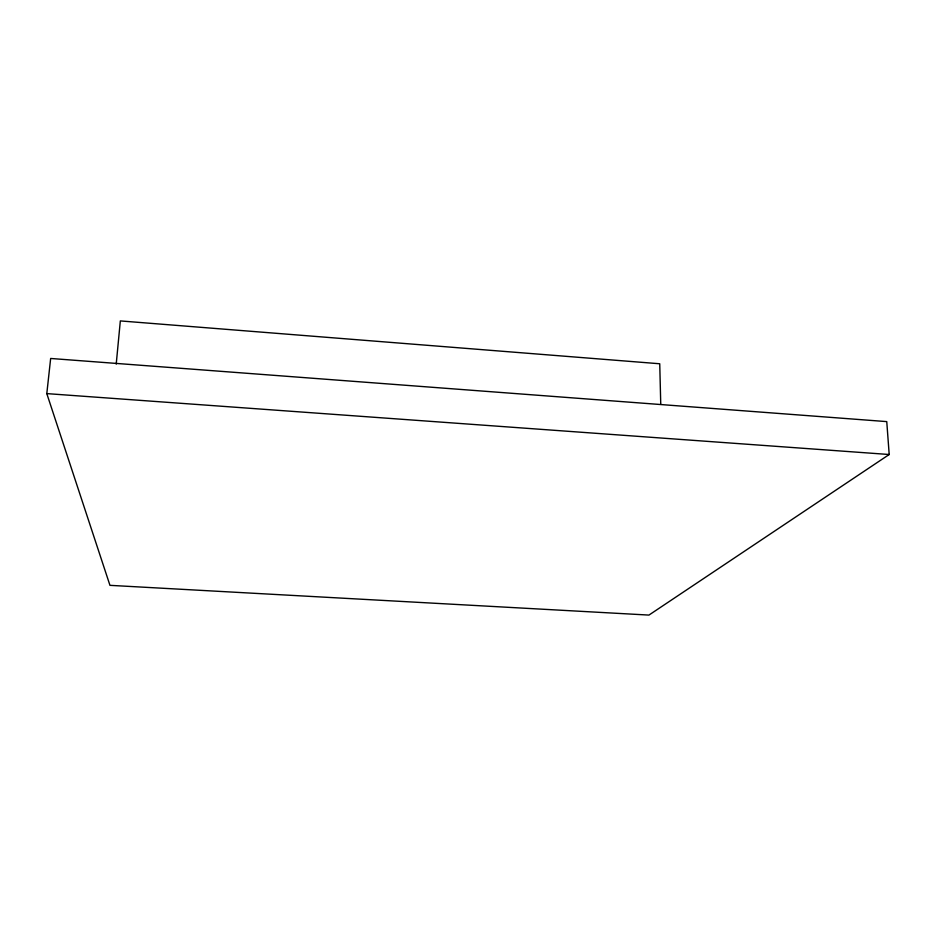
<?xml version="1.0" encoding="UTF-8"?>
<svg xmlns="http://www.w3.org/2000/svg" width="936" height="936" viewBox="0 0 936 936"><rect width="100%" height="100%" fill="white"/><g stroke="black" fill="none" stroke-linecap="round" stroke-linejoin="round"><path stroke-width="1.4" d="M116.216 364.104L120.334 320.919L659.74 363.765L660.746 404.176M46.8 393.611L50.661 358.465L886.755 421.61L889.2 454.51L648.94 615.081L109.957 585.339L46.8 393.611L889.2 454.51"/></g></svg>
